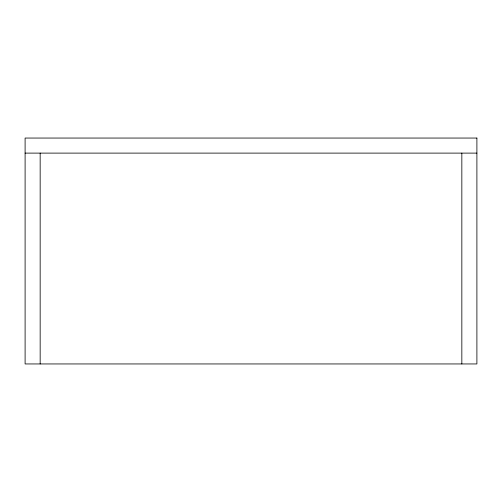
<?xml version="1.0" encoding="UTF-8"?>
<svg xmlns="http://www.w3.org/2000/svg" width="502" height="502" viewBox="0 0 502 502"><rect width="100%" height="100%" fill="white"/><g stroke="black" fill="none" stroke-linecap="round" stroke-linejoin="round"><path stroke-width="0.75" d="M25.1 153.11L476.9 153.11M461.84 153.11L461.84 363.95M40.16 153.11L40.16 363.95M476.9 138.05L25.1 138.05L25.1 363.95L476.9 363.95L476.9 138.05"/></g></svg>
